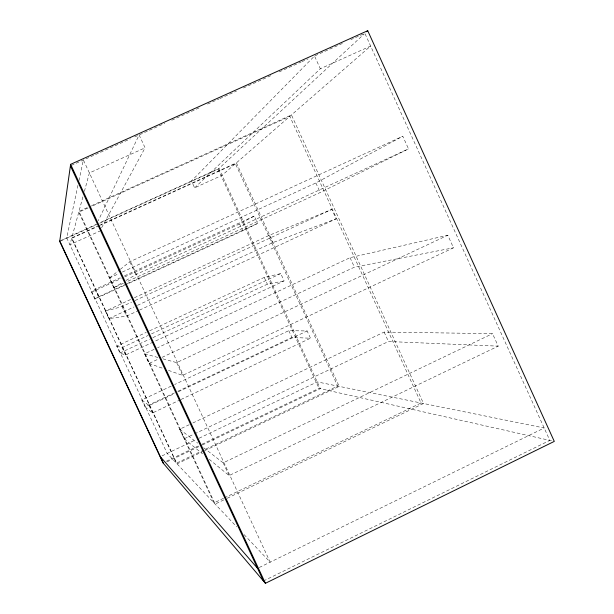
<?xml version="1.0" encoding="UTF-8"?>
<svg xmlns="http://www.w3.org/2000/svg" width="614" height="614" viewBox="0 0 614 614"><rect width="100%" height="100%" fill="white"/><g stroke="black" fill="none" stroke-linecap="round" stroke-linejoin="round"><path stroke-width="0.46" stroke-dasharray="3.07 2.3" d="M77.955 185.321L66.703 237.841L167.185 453.439L236.712 526.843M78.96 180.631L83.381 160.001L270.168 562.163L243.927 534.464M82.898 196.879L69.919 244.74L99.79 231.11M84.402 191.353L89.391 172.948L145.081 147.82L139.117 134.927L98.225 220.787M101.625 227.748L145.081 147.82M194.615 187.846L320.331 68.745L370.633 46.05L222.068 175.32L194.615 187.846L191.461 181L314.514 56.004L320.331 68.745M99.744 223.174L218.1 169.249L364.163 34M124.373 285.395L94.779 299.049L91.57 292.172L94.978 289.463L120.221 277.835M123.414 283.284L113.836 287.705L109.338 278.042L119.569 269.907M120.306 269.331L129.807 261.771L402.784 136.247L408.525 148.872L320.224 192.489L126.898 281.68M94.779 299.049L98.432 296.877L126.269 284.029M113.836 287.705L122.777 282.386M126.023 280.444L135.778 274.642L408.525 148.872M124.665 276.922L239.606 223.941L254.273 216.059L257.642 223.396L242.745 230.757L125.241 284.988M122.409 272.025L315.857 182.964L402.784 136.247M263.437 580.982L549.814 440.391L364.869 33.348L350.886 39.641M259.238 567.513L544.181 427.989L317.215 381.908L199.136 438.204M223.504 498.307L214.017 502.881L78.745 212.191L90.089 207.041M224.371 497.885L421.02 402.984L289.823 116.361L90.956 206.642M223.757 499.919L215.153 504.079L78.96 211.4L90.281 206.258M227.203 498.261L423.514 403.49L291.458 114.941L91.156 205.867M209.213 459.303L229.114 475.566L498.207 346.142L492.535 333.655L384.134 332.074L192.689 423.061M203.702 447.79L223.204 462.856L492.535 333.655M189.227 424.711L179.695 429.24L184.154 438.81L193.671 434.282M194.538 433.868L388.455 341.514L498.207 346.142M162.058 455.88L195.689 439.847M166.417 461.206L200.901 444.743M201.768 444.329L319.019 388.355L551.602 440.791M166.977 461.866L201.438 445.411M202.298 445.004L320.324 388.647L218.922 168.489L99.775 222.767M203.794 451.09L177.062 463.869L71.777 237.887L97.035 226.374M204.662 450.676L339.197 386.367L236.39 162.856L100.519 224.785M171.206 386.114L141.811 399.975L144.996 406.806L174.376 392.937M177.837 391.302L291.903 337.447L310.484 338.23L307.138 330.946L288.78 330.677L174.668 384.487M141.811 399.975L149.079 405.585L174.123 393.758M178.444 391.717L307.138 330.946M144.996 406.806L152.51 412.946L180.132 399.883M180.992 399.476L310.484 338.23M168.474 370.365L182.588 375.407L453.5 247.795L447.79 235.239L350.072 257.68L157.598 347.731M154.137 349.351L144.597 353.817L149.072 363.434L158.604 358.96M162.065 357.34L354.416 267.167L453.5 247.795M162.91 358.845L176.648 362.621L447.79 235.239M153.247 342.052L125.517 355.015L119.93 353.019L116.729 346.158L146.232 332.404M149.701 330.785L264.235 277.398L280.752 273.606L284.113 280.913L154.114 341.653M116.729 346.158L122.071 347.624L148.089 335.49M151.551 333.87L280.752 273.606M119.93 353.019L149.417 339.25M152.886 337.631L267.359 284.19L284.113 280.913M130.559 299.525L105.424 311.16L108.893 318.605L126.492 316.149L138.672 310.492M139.539 310.093L336.127 218.845L331.806 209.405L269.247 235.323L134.029 297.92M105.424 311.16L122.032 306.563L131.611 302.134M135.095 300.522L331.806 209.405M108.893 318.605L134.013 306.954M137.482 305.342L272.631 242.683L336.127 218.845M109.338 278.042L118.924 273.629M124.573 275.824L254.273 216.059M91.57 292.172L121.181 278.526M127.136 283.63L257.642 223.396M59.773 240.995L96.59 224.217M61.454 240.619L96.26 224.762M99.522 225.653L71.654 238.355L176.387 463.156L337.692 386.06L235.408 163.708L100.397 225.254M71.278 165.45L94.702 154.912M95.569 154.521L130.414 138.841M134.765 136.884L164.782 123.376M171.774 120.229L200.601 107.258M207.593 104.111L218.952 99M219.827 98.608L236.428 91.141M243.42 87.994L272.248 75.023M279.24 71.876L301.083 62.045M301.958 61.653L308.074 58.906M315.066 55.759L343.894 42.788M144.597 353.817L158.335 357.586M149.072 363.434L162.303 368.162M179.695 429.24L197.7 443.147M184.154 438.81L202.574 453.876M122.032 306.563L126.492 316.149M94.978 289.463L98.432 296.877M122.071 347.624L125.517 355.015M149.079 405.585L152.51 412.946M129.807 261.771L135.778 274.642M176.648 362.621L182.588 375.407M223.204 462.856L229.114 475.566M269.247 235.323L272.631 242.683M218.1 169.249L319.019 388.355M239.606 223.941L242.745 230.757M264.235 277.398L267.359 284.19M288.78 330.677L291.903 337.447M315.857 182.964L320.224 192.489M350.072 257.68L354.416 267.167M384.134 332.074L388.455 341.514"/><path stroke-width="0.92" d="M70.625 164.345L59.711 241.417L162.971 462.849L265.401 583.3L554.288 441.397L367.725 30.7L70.625 164.345L265.401 583.3M366.581 31.759L367.725 30.7M160.346 456.693L257.558 568.334M70.418 165.834L263.437 580.982M59.773 240.995L163.531 463.509"/></g></svg>
